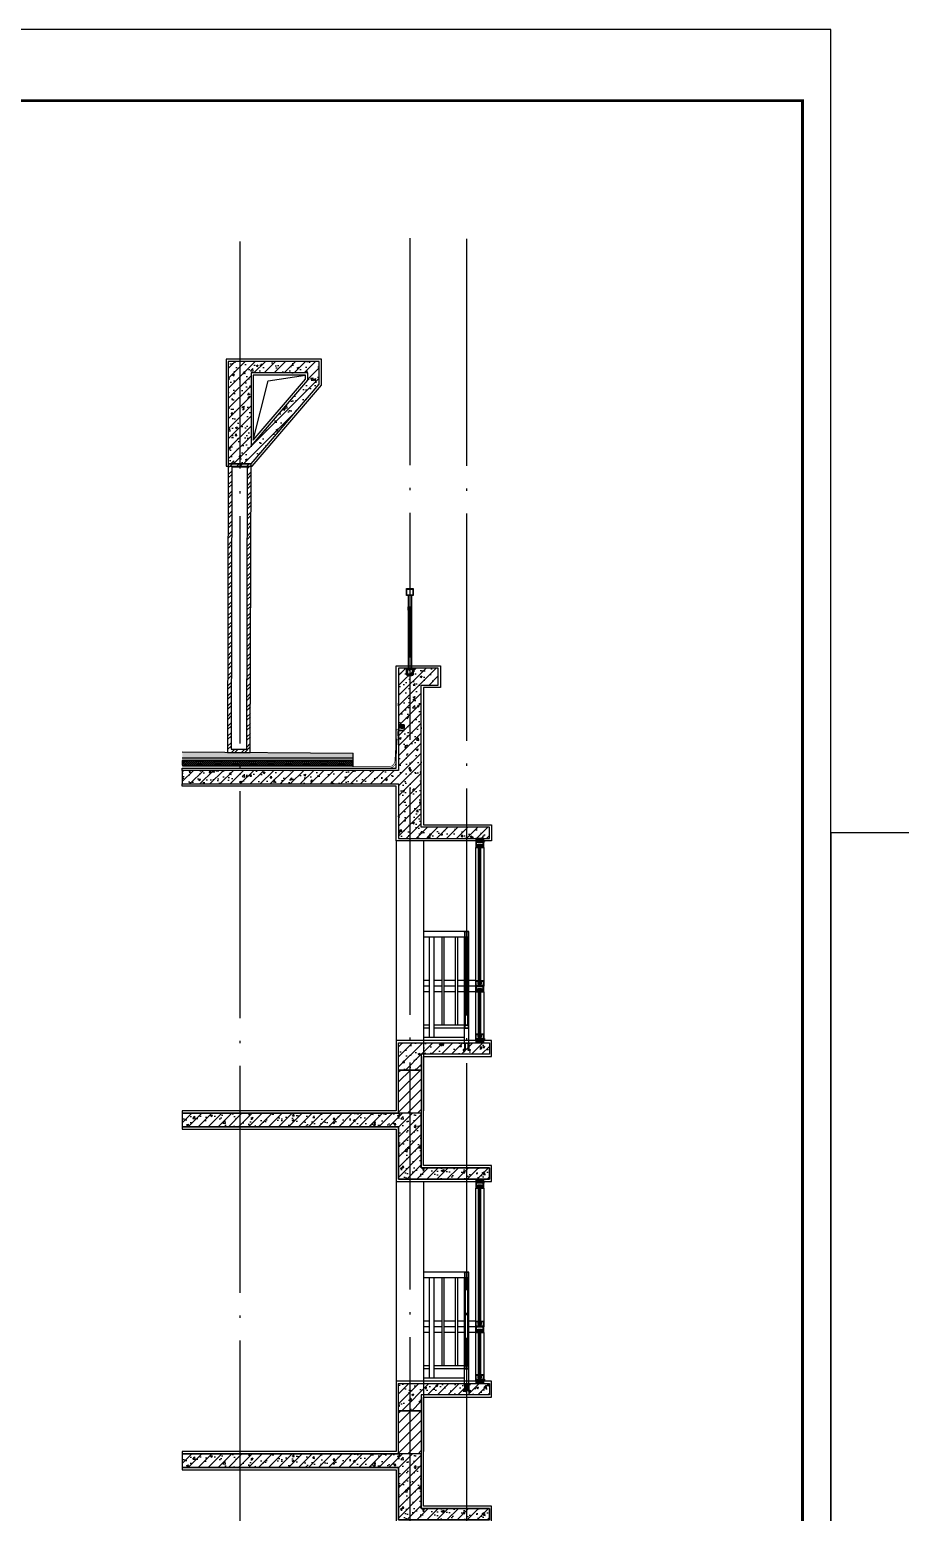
# Model space of a CAD drawing. Extents: x -737978 to 768813, y -372247 to 1140308.
# Drawn here: x -636517 to -628845, y -314946 to -301888 of the extents above; entities that cross this region are included whole.
import ezdxf

# ---------------------------------------------------------------- set-up
doc = ezdxf.new("R2010")
doc.units = 0
doc.header["$LTSCALE"] = 1000
doc.header["$MEASUREMENT"] = 0
doc.linetypes.add('DOTE', pattern=[2.42, 2, -0.2, 0.02, -0.2])
doc.layers.get('0').update_dxf_attribs({"linetype": 'CONTINUOUS'})
for name, color, linetype in [('0-填充边线', 7, 'CONTINUOUS'), ('DOTE', 1, 'DOTE'), ('J-COLU-梁柱', 30, 'CONTINUOUS'), ('J-DOOR-窗', 126, 'CONTINUOUS'), ('J-ELEV-立面栏杆', 36, 'CONTINUOUS'), ('J-SECT-剖面看线', 253, 'CONTINUOUS'), ('PUB_TITLE', 4, 'CONTINUOUS'), ('图案填充', 8, 'CONTINUOUS'), ('填充', 8, 'CONTINUOUS')]:
    doc.layers.add(name, color=color, linetype=linetype)
pattern_1 = [(45, (267794.986, 23526.365), (-3.367596045, 3.367596045), []), (45, (267797.231, 23526.365), (-3.367596045, 3.367596045), [])]
pattern_2 = [(45, (267264.468, 23232.42), (-3.367596045, 3.367596045), []), (45, (267266.713, 23232.42), (-3.367596045, 3.367596045), [])]
pattern_3 = [(45, (-333273.396, -252816.045), (-44.194192, 44.194192), [])]
pattern_4 = [(45, (-333273.396, -252860.92), (-44.194174, 44.194174), []), (50, (-333273.4, -252860.92), (179.315046, -15.688034), [18.75, -206.25]), (355, (-333273.4, -252860.92), (-34.68783, 188.04803), [15, -165]), (100.4514, (-333258.45, -252862.23), (144.62735, 172.35989), [15.93505, -175.28553]), (46.1842, (-333273.4, -252810.92), (266.81026, -41.37975), [28.125, -309.375]), (96.6356, (-333251.16, -252814.37), (233.66568, 243.52947), [23.90257, -262.92825]), (351.1842, (-333273.4, -252810.92), (233.66549, 243.52965), [22.5, -247.5]), (21, (-333248.4, -252823.42), (149.22676, -100.65472), [18.75, -206.25]), (326, (-333248.4, -252823.42), (60.82883, 181.28751), [15, -165]), (71.4514, (-333235.96, -252831.81), (210.05566, 80.63262), [15.93505, -175.28553]), (37.5, (-333273.396, -252860.92), (3.039964, 83.223463), [0, -163, 0, -167.5, 0, -165.625]), (7.5, (-333273.4, -252860.92), (65.767384, 98.602928), [0, -95.5, 0, -159.25, 0, -63.125]), (327.5, (-333329.146, -252860.92), (133.455609, -5.638718), [0, -62.5, 0, -195, 0, -258.75]), (317.5, (-333354.15, -252860.92), (145.796542, 25.026246), [0, -81.25, 0, -129.5, 0, -183.75])]

# ---------------------------------------------------------------- blocks, each defined once
blk = doc.blocks.new('P-TC')
blk.add_hatch(color=256).paths.add_polyline_path([(-292428, -59147), (-292441, -59147), (-292441, -59161, -0.373238)])
h = blk.add_hatch(color=256)
edge = h.paths.add_edge_path()
edge.add_arc((-292421, -60880), 20.1, 184.8939, 248.3304, ccw=False)
edge.add_line((-292441, -60881), (-292441, -60897))
edge.add_line((-292441, -60897), (-292428, -60898))
at = {"layer": '填充'}
h = blk.add_hatch(dxfattribs=at)
h.set_pattern_fill('HONEY', color=256, scale=2, style=0)
h.set_pattern_definition([(0, (442404.176, 74413.151), (4.7625, 2.74963), [3.175, -6.35]), (120, (442404.176, 74413.151), (-4.762499431, 2.749630986), [3.175, -6.35]), (60, (442404.176, 74413.151), (5.69e-07, 5.499260986), [-6.35, 3.175])])
h.paths.add_polyline_path([(-292446, -59132), (-292446, -59152), (-292506, -59152), (-292506, -59132)])
h = blk.add_hatch(dxfattribs=at)
h.set_pattern_fill('ANSI32', color=256, style=0)
h.set_pattern_definition(pattern_2)
h.paths.add_polyline_path([(-292571, -59997), (-292611, -59997), (-292611, -59947), (-292571, -59947)])
h.paths.add_polyline_path([(-292574, -59994), (-292608, -59994), (-292608, -59950), (-292574, -59950)], flags=16)
h = blk.add_hatch(dxfattribs=at)
h.set_pattern_fill('ANSI32', color=256, style=0)
h.set_pattern_definition(pattern_2)
h.paths.add_polyline_path([(-292611, -60772), (-292571, -60772), (-292571, -60797), (-292611, -60797)])
h.paths.add_polyline_path([(-292608, -60775), (-292574, -60775), (-292574, -60794), (-292608, -60794)], flags=16)
h = blk.add_hatch(dxfattribs=at)
h.set_pattern_fill('ANSI32', color=256, style=0)
h.set_pattern_definition(pattern_1)
h.paths.add_polyline_path([(-292561, -60927), (-292561, -60933), (-292621, -60933), (-292621, -60927)])
h = blk.add_hatch(dxfattribs=at)
h.set_pattern_fill('ANSI32', color=256, style=0)
h.set_pattern_definition(pattern_1)
h.paths.add_polyline_path([(-292561, -60927), (-292561, -60933), (-292621, -60933), (-292621, -60927)])
h = blk.add_hatch(dxfattribs=at)
h.set_pattern_fill('HONEY', color=252, scale=2, style=0)
h.set_pattern_definition([(0, (442404.168, 72643.1513), (4.7625, 2.74963), [3.175, -6.35]), (120, (442404.168, 72643.1513), (-4.762499431, 2.749630986), [3.175, -6.35]), (60, (442404.168, 72643.1513), (5.69e-07, 5.499260986), [-6.35, 3.175])])
h.paths.add_polyline_path([(-292506, -60902), (-292446, -60902), (-292446, -60922), (-292506, -60922)])
for points in [[(-292428, -59147, 0.373238), (-292441, -59161), (-292441, -59147)], [(-292428, -60898, -0.284086), (-292441, -60881), (-292441, -60897)], [(-292428, -60898, -0.284086), (-292441, -60881), (-292441, -60897)]]:
    blk.add_lwpolyline(points, format="xyb", close=True)
at = {"layer": 'J-DOOR-窗'}
for p, q in [((-292511, -60847), (-292511, -59207)), ((-292487, -60377), (-292487, -59207)), ((-292481, -60402), (-292481, -59207)), ((-292471, -60377), (-292471, -59207)), ((-292465, -60402), (-292465, -59207)), ((-292441, -59207), (-292441, -60377)), ((-292481, -60847), (-292481, -60452)), ((-292465, -60847), (-292465, -60452)), ((-292487, -60872), (-292487, -60477)), ((-292471, -60872), (-292471, -60477)), ((-292441, -60477), (-292441, -60847))]:
    blk.add_line(p, q, dxfattribs=at)
for points in [[(-292441, -59127), (-292511, -59127), (-292511, -59157), (-292441, -59157)], [(-292446, -59132), (-292506, -59132), (-292506, -59152), (-292446, -59152)], [(-292446, -59162), (-292506, -59162), (-292506, -59202), (-292492, -59202), (-292492, -59177), (-292476, -59177), (-292476, -59177), (-292460, -59177), (-292460, -59202), (-292446, -59202)], [(-292446, -60422), (-292506, -60422), (-292506, -60382), (-292492, -60382), (-292492, -60407), (-292476, -60407), (-292476, -60407), (-292460, -60407), (-292460, -60382), (-292446, -60382)], [(-292446, -60432), (-292506, -60432), (-292506, -60472), (-292492, -60472), (-292492, -60447), (-292476, -60447), (-292476, -60447), (-292460, -60447), (-292460, -60472), (-292446, -60472)], [(-292441, -60897), (-292511, -60897), (-292511, -60927), (-292441, -60927)], [(-292446, -60892), (-292506, -60892), (-292506, -60852), (-292492, -60852), (-292492, -60877), (-292476, -60877), (-292476, -60877), (-292460, -60877), (-292460, -60852), (-292446, -60852)], [(-292446, -60902), (-292506, -60902), (-292506, -60922), (-292446, -60922)]]:
    blk.add_lwpolyline(points, close=True, dxfattribs=at)
for points in [[(-292441, -59157), (-292511, -59157), (-292511, -59207), (-292487, -59207), (-292487, -59182), (-292481, -59182), (-292481, -59207), (-292471, -59207), (-292471, -59182), (-292465, -59182), (-292465, -59207), (-292441, -59207), (-292441, -59157)], [(-292441, -60427), (-292511, -60427), (-292511, -60377), (-292487, -60377), (-292487, -60402), (-292481, -60402), (-292481, -60377), (-292471, -60377), (-292471, -60402), (-292465, -60402), (-292465, -60377), (-292441, -60377), (-292441, -60427)], [(-292441, -60427), (-292511, -60427), (-292511, -60477), (-292487, -60477), (-292487, -60452), (-292481, -60452), (-292481, -60477), (-292471, -60477), (-292471, -60452), (-292465, -60452), (-292465, -60477), (-292441, -60477), (-292441, -60427)], [(-292441, -60897), (-292511, -60897), (-292511, -60847), (-292487, -60847), (-292487, -60872), (-292481, -60872), (-292481, -60847), (-292471, -60847), (-292471, -60872), (-292465, -60872), (-292465, -60847), (-292441, -60847), (-292441, -60897)]]:
    blk.add_lwpolyline(points, dxfattribs=at)
at = {"layer": 'J-ELEV-立面栏杆'}
for points in [[(-292571, -59947), (-292611, -59947), (-292611, -59997), (-292571, -59997)], [(-292574, -59950), (-292608, -59950), (-292608, -59994), (-292574, -59994)], [(-292608, -60794), (-292574, -60794), (-292574, -60775), (-292608, -60775)]]:
    blk.add_lwpolyline(points, close=True, dxfattribs=at)
for points in [[(-292611, -60927), (-292611, -59997)], [(-292601, -60772), (-292601, -59997)], [(-292581, -60772), (-292581, -59997)], [(-292571, -60927), (-292571, -59997)], [(-292611, -60797), (-292571, -60797), (-292571, -60772), (-292611, -60772), (-292611, -60797)]]:
    blk.add_lwpolyline(points, dxfattribs=at)
at = {"layer": 'J-SECT-剖面看线'}
for points in [[(-292611, -59947), (-292971, -59947)], [(-292611, -59997), (-292971, -59997)], [(-292921, -59997), (-292921, -60877)], [(-292881, -59997), (-292881, -60877)], [(-292811, -59997), (-292811, -60772)], [(-292791, -59997), (-292791, -60772)], [(-292691, -59997), (-292691, -60772)], [(-292671, -59997), (-292671, -60772)], [(-292921, -60377), (-292971, -60377)], [(-292921, -60427), (-292971, -60427)], [(-292811, -60377), (-292881, -60377)], [(-292811, -60427), (-292881, -60427)], [(-292691, -60377), (-292791, -60377)], [(-292691, -60427), (-292791, -60427)], [(-292611, -60377), (-292671, -60377)], [(-292611, -60427), (-292671, -60427)], [(-292511, -60377), (-292571, -60377)], [(-292511, -60427), (-292571, -60427)], [(-292921, -60477), (-292971, -60477)], [(-292811, -60477), (-292881, -60477)], [(-292691, -60477), (-292791, -60477)], [(-292611, -60477), (-292671, -60477)], [(-292511, -60477), (-292571, -60477)], [(-292921, -60772), (-292971, -60772)], [(-292921, -60797), (-292971, -60797)], [(-292611, -60772), (-292881, -60772)], [(-292611, -60797), (-292881, -60797)], [(-292971, -60877), (-292611, -60877)]]:
    blk.add_lwpolyline(points, dxfattribs=at)
at = {"layer": '填充'}
for points in [[(-292561, -60927), (-292561, -60933), (-292621, -60933), (-292621, -60927), (-292561, -60927)], [(-292561, -60927), (-292561, -60933), (-292621, -60933), (-292621, -60927), (-292561, -60927)], [(-292609, -60933), (-292609, -60986), (-292621, -60986), (-292621, -60993), (-292602, -60993), (-292602, -60933)], [(-292609, -60933), (-292609, -60986), (-292621, -60986), (-292621, -60993), (-292602, -60993), (-292602, -60933)], [(-292572, -60933), (-292572, -60986), (-292561, -60986), (-292561, -60993), (-292579, -60993), (-292579, -60933)], [(-292572, -60933), (-292572, -60986), (-292561, -60986), (-292561, -60993), (-292579, -60993), (-292579, -60933)]]:
    blk.add_lwpolyline(points, dxfattribs=at)

msp = doc.modelspace()

# ---------------------------------------------------------------- hatches: boundary and pattern name
msp.add_hatch(color=256).paths.add_polyline_path([(-633253.5, -308010.9), (-633216.4, -308010.9), (-633216.4, -308040.6), (-633253.5, -308040.6)])
at = {"layer": '0-填充边线'}
h = msp.add_hatch(dxfattribs=at)
h.set_pattern_fill('金属', color=256, scale=25)
h.set_pattern_definition([(45, (-333273.396, -252860.92), (-44.194174, 44.194174), []), (45, (-333243.93, -252860.92), (-44.194174, 44.194174), [])])
h.paths.add_polyline_path([(-634742.7, -308223.5), (-634602.7, -308223.5), (-634596.4, -305740.9), (-634736.4, -305740.9)], flags=16)
h.paths.add_polyline_path([(-634772.7, -308253.5), (-634572.7, -308253.5), (-634566.4, -305710.9), (-634766.4, -305710.9)])
at = {"layer": '图案填充'}
h = msp.add_hatch(dxfattribs=at)
h.set_pattern_fill('金属', color=256, scale=4.168521, style=0)
h.set_pattern_definition([(45, (93377.375, -167003.062), (-7.36897448, 7.36897448), []), (45, (93382.288, -167003.062), (-7.36897448, 7.36897448), [])])
h.paths.add_polyline_path([(-633136.4, -306810.9), (-633136.4, -306870.9), (-633196.4, -306870.9), (-633196.4, -306810.9)])
h.paths.add_polyline_path([(-633139.4, -306813.9), (-633139.4, -306867.9), (-633193.4, -306867.9), (-633193.4, -306813.9)], flags=16)
h = msp.add_hatch(dxfattribs=at)
h.set_pattern_fill('ANSI37', color=256)
h.set_pattern_definition([(45, (91989.3543, -167135.8746), (-1.122532015, 1.122532015), []), (135, (91989.3543, -167135.8746), (-1.122532015, -1.122532015), [])])
h.paths.add_polyline_path([(-633178.4, -306973.9), (-633154.4, -306973.9), (-633154.4, -307000.9), (-633157.4, -307000.9), (-633161.4, -307005.9), (-633161.4, -306985.9), (-633171.4, -306985.9), (-633171.4, -307005.9), (-633176.4, -307000.9), (-633178.4, -307000.9)])
h = msp.add_hatch(dxfattribs=at)
h.set_pattern_fill('金属', color=256, scale=4.168521, style=0)
h.set_pattern_definition([(45, (93377.375, -166534.082), (-7.36897448, 7.36897448), []), (45, (93382.288, -166534.082), (-7.36897448, 7.36897448), [])])
h.paths.add_polyline_path([(-633154.4, -307380.9), (-633151.4, -307380.9), (-633151.4, -307410.9), (-633181.4, -307410.9), (-633181.4, -307380.9), (-633178.4, -307380.9), (-633178.4, -307407.9), (-633154.4, -307407.9)])
h = msp.add_hatch(dxfattribs=at)
h.set_pattern_fill('ANSI37', color=256)
h.set_pattern_definition([(45, (91989.3543, -166755.8746), (-1.122532015, 1.122532015), []), (135, (91989.3543, -166755.8746), (-1.122532015, -1.122532015), [])])
h.paths.add_polyline_path([(-633178.4, -307380.9), (-633171.4, -307375.9), (-633171.4, -307395.9), (-633161.4, -307395.9), (-633161.4, -307375.9), (-633154.4, -307380.9), (-633154.4, -307407.9), (-633178.4, -307407.9)])
at = {"layer": '填充'}
h = msp.add_hatch(dxfattribs=at)
h.set_pattern_fill('钢筋混凝土', color=256, scale=25, style=0)
h.set_pattern_definition([(45, (-325762.207, -250160.92), (-44.194174, 44.194174), []), (50, (-325762.2, -250160.92), (179.315046, -15.688034), [18.75, -206.25]), (355, (-325762.2, -250160.92), (-34.68783, 188.04803), [15, -165]), (100.4514, (-325747.26, -250162.23), (144.62735, 172.35989), [15.93505, -175.28553]), (46.1842, (-325762.2, -250110.92), (266.81026, -41.37975), [28.125, -309.375]), (96.6356, (-325739.97, -250114.37), (233.66568, 243.52947), [23.90257, -262.92825]), (351.1842, (-325762.2, -250110.92), (233.66549, 243.52965), [22.5, -247.5]), (21, (-325737.2, -250123.42), (149.22676, -100.65472), [18.75, -206.25]), (326, (-325737.2, -250123.42), (60.82883, 181.28751), [15, -165]), (71.4514, (-325724.77, -250131.81), (210.05566, 80.63262), [15.93505, -175.28553]), (37.5, (-325762.207, -250160.92), (3.039964, 83.223463), [0, -163, 0, -167.5, 0, -165.625]), (7.5, (-325762.21, -250160.92), (65.767384, 98.602928), [0, -95.5, 0, -159.25, 0, -63.125]), (327.5, (-325817.96, -250160.92), (133.455609, -5.638718), [0, -62.5, 0, -195, 0, -258.75]), (317.5, (-325842.96, -250160.92), (145.796542, 25.026246), [0, -81.25, 0, -129.5, 0, -183.75])])
h.paths.add_polyline_path([(-634766.4, -304810.9), (-634766.4, -305710.9), (-634566.4, -305710.9), (-633966.4, -305010.9), (-633966.4, -304810.9)])
h.paths.add_polyline_path([(-634566.4, -305560.9), (-634566.4, -305557.2), (-634066.4, -304973.9), (-634066.4, -304910.9), (-634566.4, -304910.9)], flags=16)
h = msp.add_hatch(dxfattribs=at)
h.set_pattern_fill('钢筋混凝土', color=256, scale=25, style=0)
h.set_pattern_definition(pattern_4)
h.paths.add_polyline_path([(-632916.4, -307510.9), (-633266.4, -307510.9), (-633266.4, -308410.9), (-635172.2, -308410.9), (-635172.2, -308530.9), (-633266.4, -308530.9), (-633266.4, -309010.9), (-632466.4, -309010.9), (-632466.4, -308910.9), (-633066.4, -308910.9), (-633066.4, -308460.9), (-633066.4, -308410.9), (-633066.4, -307660.9), (-632916.4, -307660.9)])
h = msp.add_hatch(dxfattribs=at)
h.set_pattern_fill('ANSI32', color=256, style=0)
h.set_pattern_definition([(45, (-167538.0833, -324648.194), (-3.367596045, 3.367596045), []), (45, (-167535.838, -324648.194), (-3.367596045, 3.367596045), [])])
h.paths.add_polyline_path([(-633121.4, -307510.9), (-633121.4, -307516.9), (-633211.4, -307516.9), (-633211.4, -307510.9)])
h = msp.add_hatch(dxfattribs=at)
h.set_pattern_fill('混凝土', color=256, scale=5, style=0)
h.set_pattern_definition([(50, (-827807.932, -266502.383), (35.863009, -3.1376067), [3.75, -41.25]), (355, (-827807.932, -266502.383), (-6.937567, 37.609607), [3, -33]), (100.4514, (-827804.944, -266502.645), (28.925469, 34.471977), [3.1870095, -35.0571056]), (46.1842, (-827807.932, -266492.383), (53.362052, -8.275951), [5.625, -61.875]), (96.6356, (-827803.486, -266493.073), (46.733135, 48.705894), [4.780514, -52.58565]), (351.1842, (-827807.93, -266492.383), (46.733097, 48.70593), [4.5, -49.5]), (21, (-827802.932, -266494.883), (29.8453526, -20.1309445), [3.75, -41.25]), (326, (-827802.932, -266494.883), (12.1657666, 36.257502), [3, -33]), (71.4514, (-827800.445, -266496.56), (42.0111314, 16.126525), [3.1870095, -35.0571056]), (37.5, (-827807.932, -266502.383), (0.6079928, 16.6446927), [0, -32.6, 0, -33.5, 0, -33.125]), (7.5, (-827807.932, -266502.383), (13.1534769, 19.7205856), [0, -19.1, 0, -31.85, 0, -12.625]), (327.5, (-827819.082, -266502.383), (26.6911218, -1.1277436), [0, -12.5, 0, -39, 0, -51.75]), (317.5, (-827824.082, -266502.383), (29.1593085, 5.005249), [0, -16.25, 0, -25.9, 0, -36.75])])
h.paths.add_polyline_path([(-634165, -308261), (-633666.4, -308261), (-633666.4, -308301), (-634165, -308301)])
h.paths.add_polyline_path([(-635172.2, -308251.8), (-634165, -308261), (-634165, -308301), (-635172.2, -308301)])
h = msp.add_hatch(dxfattribs=at)
h.set_pattern_fill('砂灰土', color=256, scale=5, style=0)
h.set_pattern_definition([(37.5, (-326857.917, -250760.923), (-0.6299336, 19.2682377), [0, -15.2, 0, -17, 0, -16.25]), (7.5, (-326857.917, -250760.923), (17.697767, 28.2214607), [0, -8.2, 0, -13.7, 0, -5.25]), (327.5, (-326870.217, -250760.923), (31.1414186, 0.0565905), [0, -5, 0, -18, 0, -23.5]), (317.5, (-326870.217, -250760.923), (30.061266, 8.7767556), [0, -2.5, 0, -11.8, 0, -13.5])])
h.paths.add_polyline_path([(-633666.4, -308301), (-635172.2, -308301), (-635172.2, -308321), (-633666.4, -308321)])
h = msp.add_hatch(dxfattribs=at)
h.set_pattern_fill('ANSI37', color=256, scale=8, style=0)
h.set_pattern_definition([(45, (-333273.396, -252860.923), (-8.9802561, 8.9802561), []), (135, (-333273.396, -252860.923), (-8.9802561, -8.9802561), [])])
h.paths.add_polyline_path([(-633666.4, -308364), (-633666.4, -308324), (-635172.2, -308324), (-635172.2, -308364)])
h = msp.add_hatch(dxfattribs=at)
h.set_pattern_fill('钢筋混凝土', color=256, scale=25, style=0)
h.set_pattern_definition(pattern_4)
h.paths.add_polyline_path([(-633266.4, -311050.9), (-633266.4, -310810.9), (-632466.4, -310810.9), (-632466.4, -310910.9), (-633066.4, -310910.9), (-633066.4, -311050.9)])
h = msp.add_hatch(dxfattribs=at)
h.set_pattern_fill('普通砖', color=256, scale=25, style=0)
h.set_pattern_definition(pattern_3)
h.paths.add_polyline_path([(-633066.4, -311430.9), (-633266.4, -311430.9), (-633266.4, -311050.9), (-633066.4, -311050.9)])
h = msp.add_hatch(dxfattribs=at)
h.set_pattern_fill('钢筋混凝土', color=256, scale=25, style=0)
h.set_pattern_definition(pattern_4)
h.paths.add_polyline_path([(-632466.4, -312010.9), (-632466.4, -311910.9), (-633066.4, -311910.9), (-633066.4, -311430.9), (-635172.2, -311430.9), (-635172.2, -311550.9), (-633266.4, -311550.9), (-633266.4, -312010.9)])
h = msp.add_hatch(dxfattribs=at)
h.set_pattern_fill('钢筋混凝土', color=256, scale=25, style=0)
h.set_pattern_definition([(45, (-1076895.455, -302330.72), (-44.194174, 44.194174), []), (50, (-1076895.46, -302330.72), (179.315046, -15.688034), [18.75, -206.25]), (355, (-1076895.46, -302330.72), (-34.68783, 188.04803), [15, -165]), (100.4514, (-1076880.51, -302332.03), (144.627345, 172.359886), [15.93505, -175.28553]), (46.1842, (-1076895.46, -302280.72), (266.81026, -41.37975), [28.125, -309.375]), (96.6356, (-1076873.22, -302284.17), (233.66568, 243.52947), [23.90257, -262.92825]), (351.1842, (-1076895.46, -302280.72), (233.66549, 243.52965), [22.5, -247.5]), (21, (-1076870.46, -302293.22), (149.226763, -100.654723), [18.75, -206.25]), (326, (-1076870.46, -302293.22), (60.82883, 181.28751), [15, -165]), (71.4514, (-1076858.02, -302301.6), (210.05566, 80.632624), [15.93505, -175.28553]), (37.5, (-1076895.455, -302330.72), (3.039964, 83.223463), [0, -163, 0, -167.5, 0, -165.625]), (7.5, (-1076895.455, -302330.72), (65.767384, 98.602928), [0, -95.5, 0, -159.25, 0, -63.125]), (327.5, (-1076951.205, -302330.72), (133.455609, -5.638718), [0, -62.5, 0, -195, 0, -258.75]), (317.5, (-1076976.2, -302330.72), (145.796542, 25.026246), [0, -81.25, 0, -129.5, 0, -183.75])])
h.paths.add_polyline_path([(-633266.4, -314050.9), (-633266.4, -313810.9), (-632466.4, -313810.9), (-632466.4, -313910.9), (-633066.4, -313910.9), (-633066.4, -314050.9)])
h = msp.add_hatch(dxfattribs=at)
h.set_pattern_fill('普通砖', color=256, scale=25, style=0)
h.set_pattern_definition(pattern_3)
h.paths.add_polyline_path([(-633066.4, -314430.9), (-633266.4, -314430.9), (-633266.4, -314050.9), (-633066.4, -314050.9)])
h = msp.add_hatch(dxfattribs=at)
h.set_pattern_fill('钢筋混凝土', color=256, scale=25, style=0)
h.set_pattern_definition([(45, (-333273.396, -255860.92), (-44.194174, 44.194174), []), (50, (-333273.4, -255860.92), (179.315046, -15.688034), [18.75, -206.25]), (355, (-333273.4, -255860.92), (-34.68783, 188.04803), [15, -165]), (100.4514, (-333258.45, -255862.23), (144.62735, 172.35989), [15.93505, -175.28553]), (46.1842, (-333273.4, -255810.92), (266.81026, -41.37975), [28.125, -309.375]), (96.6356, (-333251.16, -255814.37), (233.66568, 243.52947), [23.90257, -262.92825]), (351.1842, (-333273.4, -255810.92), (233.66549, 243.52965), [22.5, -247.5]), (21, (-333248.4, -255823.42), (149.22676, -100.65472), [18.75, -206.25]), (326, (-333248.4, -255823.42), (60.82883, 181.28751), [15, -165]), (71.4514, (-333235.96, -255831.81), (210.05566, 80.63262), [15.93505, -175.28553]), (37.5, (-333273.396, -255860.92), (3.039964, 83.223463), [0, -163, 0, -167.5, 0, -165.625]), (7.5, (-333273.4, -255860.92), (65.767384, 98.602928), [0, -95.5, 0, -159.25, 0, -63.125]), (327.5, (-333329.146, -255860.92), (133.455609, -5.638718), [0, -62.5, 0, -195, 0, -258.75]), (317.5, (-333354.15, -255860.92), (145.796542, 25.026246), [0, -81.25, 0, -129.5, 0, -183.75])])
h.paths.add_polyline_path([(-632466.4, -315010.9), (-632466.4, -314910.9), (-633066.4, -314910.9), (-633066.4, -314430.9), (-635172.2, -314430.9), (-635172.2, -314550.9), (-633266.4, -314550.9), (-633266.4, -315010.9)])

# ---------------------------------------------------------------- linework, layer by layer
at = {"const_width": 5}
for points in [[(-633216.4, -308010.9, -0.0693473), (-633252.8, -308039.9, 0.2259122), (-633285, -308058.4), (-633298.4, -308324.1, -0.4132079), (-633353.4, -308378.9), (-635172.2, -308378.9)], [(-633216.4, -308023.4, -0.1398596), (-633244.5, -308047.9, 0.2259122), (-633276.7, -308066.3), (-633286.4, -308323.9, -0.4142136), (-633353.4, -308390.9), (-635172.2, -308390.9)]]:
    msp.add_lwpolyline(points, format="xyb", dxfattribs=at)
msp.add_lwpolyline([(-633253.5, -308010.9), (-633216.4, -308010.9), (-633216.4, -308040.6), (-633253.5, -308040.6)], close=True)
for points in [[(-635172.2, -308248.5), (-633666.4, -308261)], [(-635172.2, -308301), (-633666.4, -308301)], [(-635172.2, -308301), (-633666.4, -308301)], [(-633666.4, -308378.9), (-633666.4, -308261)], [(-635172.2, -308321), (-633666.4, -308321)], [(-635172.2, -308321), (-633666.4, -308321)], [(-635172.2, -308324), (-633666.4, -308324)], [(-635172.2, -308324), (-633666.4, -308324)], [(-635172.2, -308364), (-633666.4, -308364)], [(-635172.2, -308364), (-633666.4, -308364)], [(-635172.2, -308365.1), (-633666.4, -308365.1)], [(-635172.2, -308365.1), (-633666.4, -308365.1)]]:
    msp.add_lwpolyline(points)
at = {"layer": '0-填充边线'}
for points in [[(-634786.4, -305730.9), (-634557.2, -305730.9), (-633946.4, -305018.3), (-633946.4, -304790.9), (-634786.4, -304790.9)], [(-634766.4, -305710.9), (-634566.4, -305710.9), (-633966.4, -305010.9), (-633966.4, -304810.9), (-634766.4, -304810.9)], [(-634546.4, -305503.2), (-634086.4, -304966.5), (-634086.4, -304930.9), (-634546.4, -304930.9)], [(-634772.7, -308253.5), (-634572.7, -308253.5), (-634566.4, -305710.9), (-634766.4, -305710.9)], [(-634742.7, -308223.5), (-634602.7, -308223.5), (-634596.4, -305740.9), (-634736.4, -305740.9)], [(-633666.4, -308364), (-633666.4, -308324), (-635172.2, -308324), (-635172.2, -308364)], [(-635172.2, -311550.9), (-635172.2, -311570.9), (-633286.4, -311570.9), (-633286.4, -312030.9), (-632446.4, -312030.9), (-632446.4, -311890.9), (-633046.4, -311890.9), (-633046.4, -310930.9), (-632446.4, -310930.9), (-632446.4, -310790.9), (-633286.4, -310790.9), (-633286.4, -311410.9), (-635172.2, -311410.9), (-635172.2, -311430.9), (-633266.4, -311430.9), (-633266.4, -310810.9), (-632466.4, -310810.9), (-632466.4, -310910.9), (-633066.4, -310910.9), (-633066.4, -311910.9), (-632466.4, -311910.9), (-632466.4, -312010.9), (-633266.4, -312010.9), (-633266.4, -311550.9)], [(-635172.2, -314550.9), (-635172.2, -314570.9), (-633286.4, -314570.9), (-633286.4, -315030.9), (-632446.4, -315030.9), (-632446.4, -314890.9), (-633046.4, -314890.9), (-633046.4, -313930.9), (-632446.4, -313930.9), (-632446.4, -313790.9), (-633286.4, -313790.9), (-633286.4, -314410.9), (-635172.2, -314410.9), (-635172.2, -314430.9), (-633266.4, -314430.9), (-633266.4, -313810.9), (-632466.4, -313810.9), (-632466.4, -313910.9), (-633066.4, -313910.9), (-633066.4, -314910.9), (-632466.4, -314910.9), (-632466.4, -315010.9), (-633266.4, -315010.9), (-633266.4, -314550.9)]]:
    msp.add_lwpolyline(points, close=True, dxfattribs=at)
for points in [[(-634546.4, -305503.2), (-634416.6, -304980.9), (-634086.4, -304930.9)], [(-633286.4, -309030.9), (-633286.4, -309030.9), (-633286.4, -309030.9), (-633286.4, -308550.9), (-635172.2, -308550.9), (-635172.2, -308530.9), (-633266.4, -308530.9), (-633266.4, -309010.9), (-632466.4, -309010.9), (-632466.4, -308910.9), (-633066.4, -308910.9), (-633066.4, -308460.9), (-633066.4, -308410.9), (-633066.4, -307660.9), (-632916.4, -307660.9), (-632916.4, -307510.9), (-633266.4, -307510.9), (-633266.4, -308410.9), (-635172.2, -308410.9), (-635172.2, -308390.9), (-633286.4, -308390.9), (-633286.4, -307490.9), (-632896.4, -307490.9), (-632896.4, -307680.9), (-633046.4, -307680.9), (-633046.4, -308410.9), (-633046.4, -308460.9), (-633046.4, -308890.9), (-632446.4, -308890.9), (-632446.4, -309030.9), (-633286.4, -309030.9)]]:
    msp.add_lwpolyline(points, dxfattribs=at)
at = {"layer": 'DOTE'}
for points in [[(-633166.4, -303723.2), (-633166.4, -334860.4)], [(-632666.4, -303729.8), (-632666.4, -334860.4)], [(-634666.4, -303753.5), (-634666.4, -334902.1)]]:
    msp.add_lwpolyline(points, dxfattribs=at)
at = {"layer": 'J-COLU-梁柱'}
for points in [[(-634766.4, -304810.9), (-634766.4, -305710.9), (-634566.4, -305710.9), (-633966.4, -305010.9), (-633966.4, -304810.9), (-634766.4, -304810.9)], [(-634566.4, -305560.9), (-634566.4, -305557.2), (-634066.4, -304973.9), (-634066.4, -304910.9), (-634566.4, -304910.9), (-634566.4, -305560.9)], [(-634566.4, -305310.9), (-634566.4, -305310.9)], [(-632916.4, -307510.9), (-633266.4, -307510.9), (-633266.4, -308410.9), (-635172.2, -308410.9), (-635172.2, -308530.9), (-633266.4, -308530.9), (-633266.4, -309010.9), (-632466.4, -309010.9), (-632466.4, -308910.9), (-633066.4, -308910.9), (-633066.4, -308460.9), (-633066.4, -308410.9), (-633066.4, -307660.9), (-632916.4, -307660.9), (-632916.4, -307510.9)], [(-633266.4, -308060.9), (-633216.4, -308060.9), (-633216.4, -308010.9), (-633266.4, -308010.9)], [(-632466.4, -312010.9), (-632466.4, -312010.9), (-632466.4, -311910.9), (-633066.4, -311910.9), (-633066.4, -311430.9), (-635172.2, -311430.9), (-635172.2, -311550.9), (-633266.4, -311550.9), (-633266.4, -312010.9), (-632466.4, -312010.9)], [(-632466.4, -315010.9), (-632466.4, -315010.9), (-632466.4, -314910.9), (-633066.4, -314910.9), (-633066.4, -314430.9), (-635172.2, -314430.9), (-635172.2, -314550.9), (-633266.4, -314550.9), (-633266.4, -315010.9), (-632466.4, -315010.9)]]:
    msp.add_lwpolyline(points, dxfattribs=at)
for points in [[(-633266.4, -311050.9), (-633266.4, -310810.9), (-632466.4, -310810.9), (-632466.4, -310910.9), (-633066.4, -310910.9), (-633066.4, -311050.9)], [(-633066.4, -311430.9), (-633266.4, -311430.9), (-633266.4, -311050.9), (-633066.4, -311050.9)], [(-633266.4, -314050.9), (-633266.4, -313810.9), (-632466.4, -313810.9), (-632466.4, -313910.9), (-633066.4, -313910.9), (-633066.4, -314050.9)], [(-633066.4, -314430.9), (-633266.4, -314430.9), (-633266.4, -314050.9), (-633066.4, -314050.9)]]:
    msp.add_lwpolyline(points, close=True, dxfattribs=at)
at = {"layer": 'J-DOOR-窗'}
for points in [[(-633171.4, -307005.9), (-633171.4, -307375.9)], [(-633161.4, -307375.9), (-633161.4, -307005.9)]]:
    msp.add_lwpolyline(points, dxfattribs=at)
at = {"layer": 'J-ELEV-立面栏杆'}
for points in [[(-633136.4, -306810.9), (-633136.4, -306870.9), (-633196.4, -306870.9), (-633196.4, -306810.9), (-633136.4, -306810.9)], [(-633181.4, -306870.9), (-633181.4, -307510.9)], [(-633181.4, -307000.9), (-633181.4, -306970.9), (-633151.4, -306970.9), (-633151.4, -307000.9)], [(-633178.4, -307000.9), (-633178.4, -306973.9), (-633154.4, -306973.9), (-633154.4, -307000.9)], [(-633154.4, -307000.9), (-633154.4, -306973.9), (-633178.4, -306973.9), (-633178.4, -307000.9)], [(-633161.4, -307005.9), (-633161.4, -306985.9), (-633171.4, -306985.9), (-633171.4, -307005.9)], [(-633151.4, -306870.9), (-633151.4, -307510.9)], [(-633178.4, -307000.9), (-633181.4, -307000.9)], [(-633178.4, -307000.9), (-633176.4, -307000.9)], [(-633171.4, -307005.9), (-633176.4, -307000.9)], [(-633157.4, -307000.9), (-633161.4, -307005.9)], [(-633154.4, -307000.9), (-633157.4, -307000.9)], [(-633151.4, -307000.9), (-633154.4, -307000.9)], [(-633181.4, -307380.9), (-633181.4, -307410.9), (-633151.4, -307410.9), (-633151.4, -307380.9)], [(-633178.4, -307380.9), (-633181.4, -307380.9)], [(-633171.4, -307375.9), (-633178.4, -307380.9)], [(-633178.4, -307380.9), (-633178.4, -307407.9), (-633154.4, -307407.9), (-633154.4, -307380.9)], [(-633154.4, -307380.9), (-633154.4, -307407.9), (-633178.4, -307407.9), (-633178.4, -307380.9)], [(-633161.4, -307375.9), (-633161.4, -307395.9), (-633171.4, -307395.9), (-633171.4, -307375.9)], [(-633154.4, -307380.9), (-633161.4, -307375.9)], [(-633151.4, -307380.9), (-633154.4, -307380.9)]]:
    msp.add_lwpolyline(points, dxfattribs=at)
msp.add_lwpolyline([(-633139.4, -306813.9), (-633139.4, -306867.9), (-633193.4, -306867.9), (-633193.4, -306813.9)], close=True, dxfattribs=at)
at = {"layer": 'J-SECT-剖面看线'}
for points in [[(-633286.4, -309030.9), (-633286.4, -311410.9)], [(-633046.4, -309030.9), (-633046.4, -311410.9)], [(-633286.4, -312030.9), (-633286.4, -314410.9)], [(-633046.4, -312030.9), (-633046.4, -314410.9)]]:
    msp.add_lwpolyline(points, dxfattribs=at)
at = {"layer": 'PUB_TITLE'}
for points in [[(-644307.6, -338662.7), (-629457.6, -338662.7), (-629457.6, -301887.7), (-644307.6, -301887.7)], [(-629457.6, -338662.7), (-587407.6, -338662.7), (-587407.6, -308962.7), (-629457.6, -308962.7)]]:
    msp.add_lwpolyline(points, close=True, dxfattribs=at)
at = {"layer": 'PUB_TITLE', "const_width": 25}
msp.add_lwpolyline([(-644057.6, -338412.7), (-629707.6, -338412.7), (-629707.6, -302512.7), (-644057.6, -302512.7)], close=True, dxfattribs=at)
at = {"layer": '填充'}
msp.add_lwpolyline([(-633121.4, -307510.9), (-633121.4, -307516.9), (-633211.4, -307516.9), (-633211.4, -307510.9), (-633121.4, -307510.9)], dxfattribs=at)
msp.add_lwpolyline([(-633195.4, -307516.9), (-633137.4, -307516.9), (-633137.4, -307565.9, -0.4142136), (-633148.4, -307576.9), (-633149.4, -307576.9, -0.4142136), (-633160.4, -307565.9), (-633160.4, -307561.9), (-633153.4, -307561.9), (-633153.4, -307565.9, 0.4142136), (-633149.4, -307569.9), (-633148.4, -307569.9, 0.4142136), (-633144.4, -307565.9), (-633144.4, -307523.9), (-633166.4, -307523.9), (-633188.4, -307523.9), (-633188.4, -307565.9, 0.4142136), (-633184.4, -307569.9), (-633183.4, -307569.9, 0.4142136), (-633179.4, -307565.9), (-633179.4, -307561.9), (-633172.4, -307561.9), (-633172.4, -307565.9, -0.4142136), (-633183.4, -307576.9), (-633184.4, -307576.9, -0.4142136), (-633195.4, -307565.9)], format="xyb", close=True, dxfattribs=at)

# ---------------------------------------------------------------- block references
at = {"layer": 'J-COLU-梁柱'}
for p in [(-340075.5, -249884.3), (-340075.5, -252884.3)]:
    msp.add_blockref('P-TC', p, dxfattribs=at)

doc.saveas('drawing.dxf')
